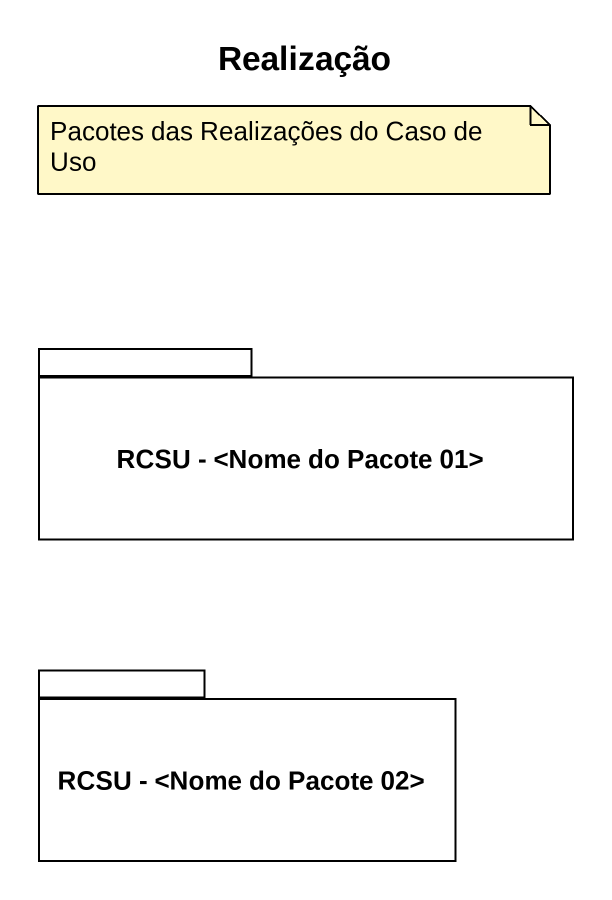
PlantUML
@startuml
title Realização
package "RCSU - <Nome do Pacote 01>" as RCSU_Nome_do_Pacote_01 {
}
package "RCSU - <Nome do Pacote 02>" as RCSU_Nome_do_Pacote_02 {
}
note as N1
  Pacotes das Realizações do Caso de Uso
end note
@enduml
